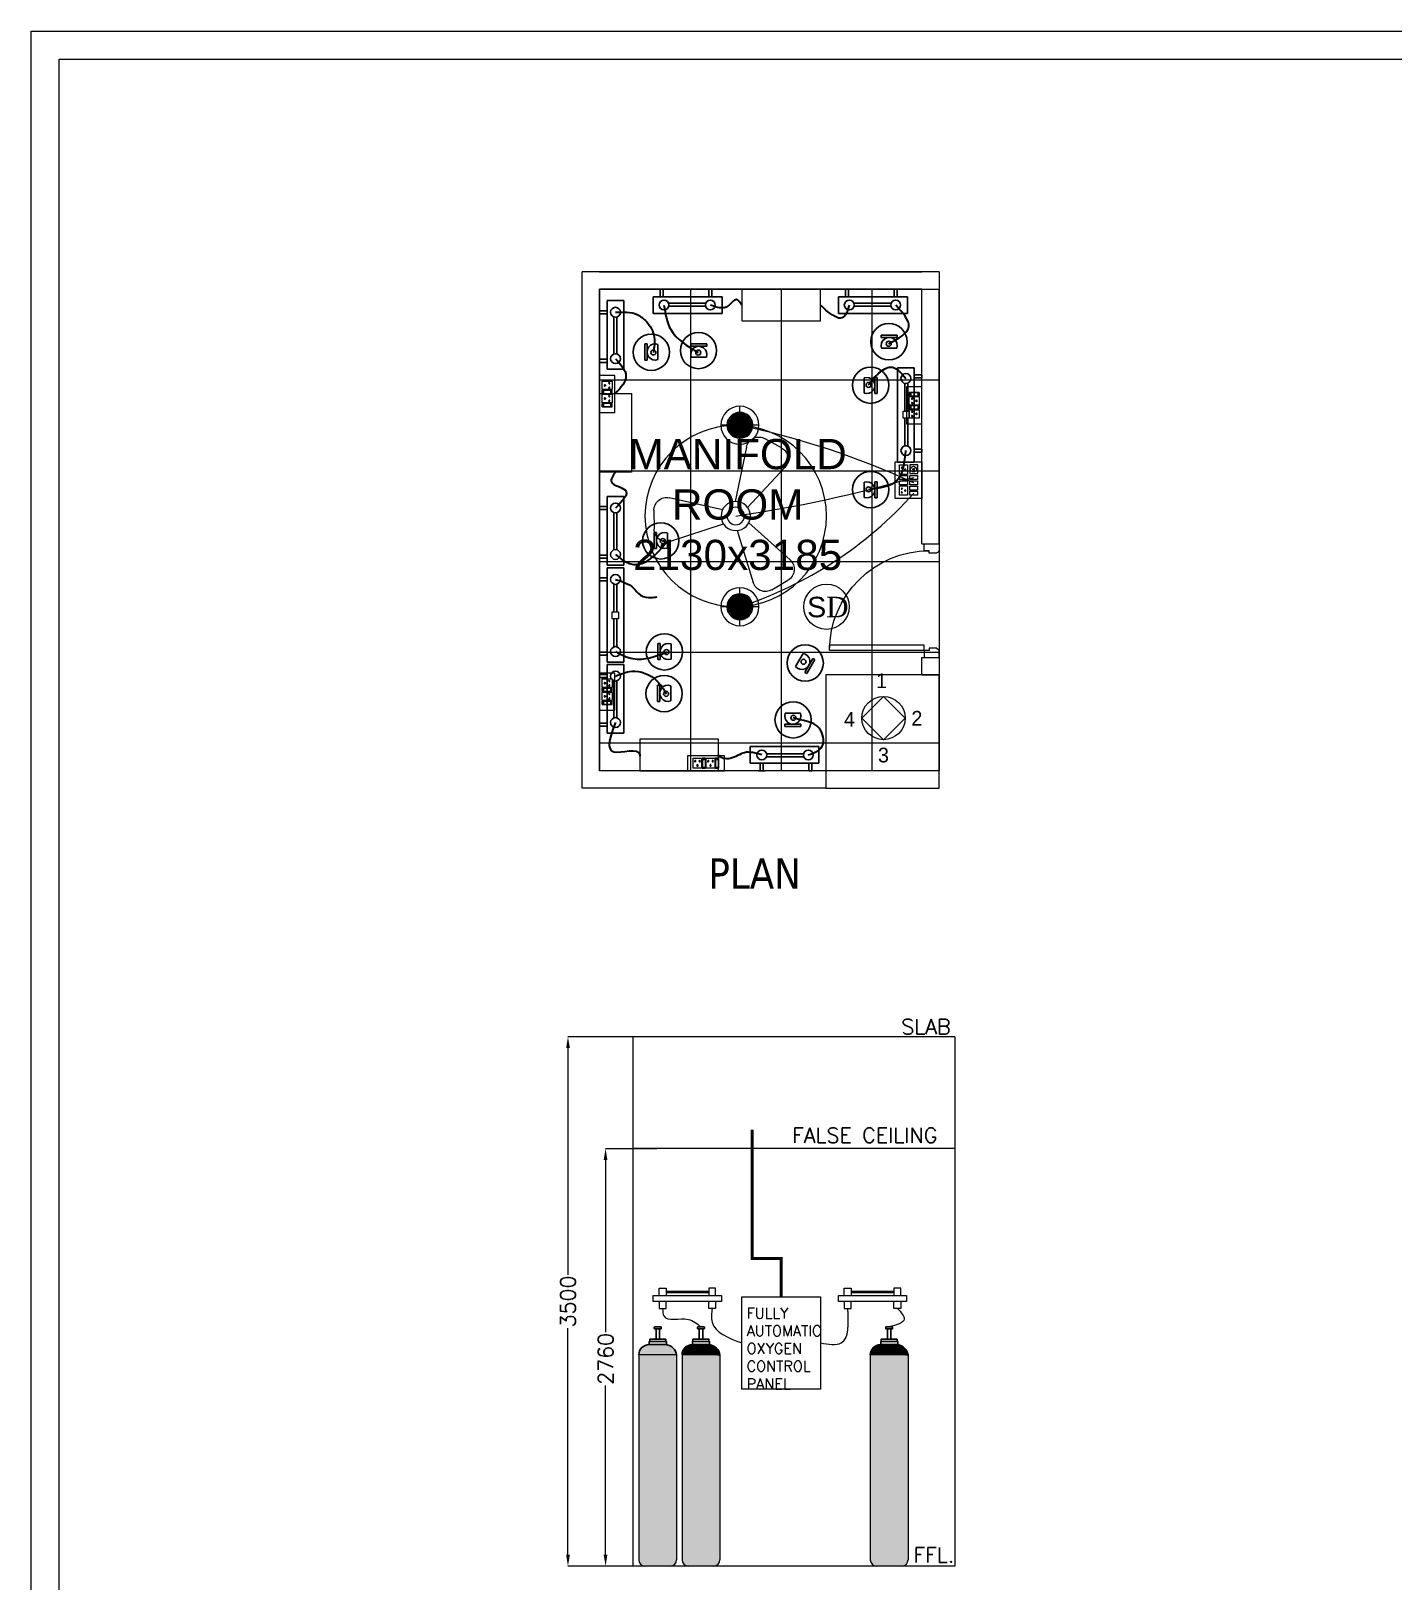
# Model space of a CAD drawing. Extents: x 3552052 to 4102982, y -707811 to -630695.
# Drawn here: x 3889222 to 3898234, y -691467 to -681211 of the extents above; entities that cross this region are included whole.
import ezdxf

# ---------------------------------------------------------------- set-up
doc = ezdxf.new("R2010")
doc.units = 0
doc.header["$LTSCALE"] = 6
doc.header["$MEASUREMENT"] = 0
doc.layers.get('0').update_dxf_attribs({"linetype": 'CONTINUOUS', "lineweight": 0})
doc.layers.get('Defpoints').update_dxf_attribs({"linetype": 'CONTINUOUS', "lineweight": 0})
for name, color, linetype, lineweight in [('COL', 5, 'CONTINUOUS', 0), ('DIM', 7, 'CONTINUOUS', 0), ('DOOR', 44, 'CONTINUOUS', 0), ('ELE-1200MM CEILINGFAN', 6, 'CONTINUOUS', 0), ('ELE-12M RAW&UPS SB', 40, 'CONTINUOUS', 0), ('ELE-12W LED', 1, 'CONTINUOUS', 0), ('ELE-12W UPS LIGHT', 3, 'CONTINUOUS', 0), ('ELE-2NOS OF 6-16 RAW POWER SOCKET', 1, 'CONTINUOUS', 0), ('ELE-4M RAW P.SB', 40, 'CONTINUOUS', 0), ('ELE-4M UPS P.SB', 3, 'CONTINUOUS', 0), ('ELE-SOCKET NMBERING', 7, 'CONTINUOUS', 9), ('EQP', 6, 'CONTINUOUS', 0), ('FA-BELOW SMOKE DERECTOR', 1, 'CONTINUOUS', 0), ('M-OXY-VAC-AIR', 30, 'CONTINUOUS', 18), ('MEP_HVAC_RA_DUCT', 1, 'CONTINUOUS', 0), ('MEP_HVAC_TEXT', 7, 'CONTINUOUS', 0), ('WALL', 8, 'CONTINUOUS', 0)]:
    doc.layers.add(name, color=color, linetype=linetype, lineweight=lineweight)
doc.layers.add('ELE-LIGHTING WIRING', color=7, linetype='CONTINUOUS', lineweight=0, true_color=0x63d7b6)
doc.styles.add('Annotation', font='tahoma.ttf')
doc.styles.add('ARIAL', font='arial.ttf')
doc.styles.add('PDF Times New Roman', font='times.ttf')
doc.styles.add('ROMANS', font='romans.shx')
doc.styles.get("Standard").update_dxf_attribs({"font": 'SIMPLEX'})
doc.dimstyles.new('AEPL1', dxfattribs={"dimtxt": 100, "dimasz": 75, "dimexe": 1.25, "dimexo": 50, "dimtad": 0, "dimdec": 0, "dimtxsty": 'ROMANS', "dimcen": 2.5, "dimclrd": 7, "dimclre": 7, "dimadec": 0, "dimazin": 0, "dimtfac": 1, "dimtdec": 0, "dimtmove": 0, "dimatfit": 3, "dimfxl": 1, "dimlwd": 0, "dimlwe": 0, "dimarcsym": 0})
pattern_1 = [(45, (150720.17189, 22939.94017), (-0.0883883476483, 0.0883883476483), [])]
pattern_2 = [(45, (151964.81791, 22939.94017), (-0.0883883476483, 0.0883883476483), [])]

# ---------------------------------------------------------------- blocks, each defined once
blk = doc.blocks.new('FGGG')
at = {"layer": 'ELE-4M UPS P.SB', "color": 8, "linetype": 'ByBlock'}
for p, q in [((3567486, -675918), (3567486, -679103)), ((3568086, -675918), (3568086, -679103)), ((3568686, -675918), (3568686, -679103)), ((3566886, -676518), (3569131, -676518)), ((3566886, -677118), (3569131, -677118)), ((3566886, -677718), (3569131, -677718)), ((3566886, -678318), (3569131, -678318)), ((3566886, -678918), (3569131, -678918))]:
    blk.add_line(p, q, dxfattribs=at)
blk.add_lwpolyline([(3566886, -675918), (3569131, -675918), (3569131, -679103), (3566886, -679103)], close=True, dxfattribs=at)
blk = doc.blocks.new('750')
at = {"layer": 'DOOR'}
for p, q in [((-50, 705), (-47.5, 705)), ((-35, 690), (-35, 692.5)), ((-50, 45), (-47.5, 45)), ((-35, 60), (-35, 57.5)), ((50, 45), (50, 80)), ((50, 80), (675, 80)), ((50, 45), (675, 45)), ((675, 45), (675, 80))]:
    blk.add_line(p, q, dxfattribs=at)
for points in [[(15, 690), (15, 705), (50, 705), (50, 750), (-50, 750), (-50, 705)], [(-35, 690), (15, 690)], [(15, 60), (15, 45), (50, 45), (50, 0), (-50, 0), (-50, 45)], [(-35, 60), (15, 60)]]:
    blk.add_lwpolyline(points, dxfattribs=at)
for centre, start, end in [((-35, 705), 180, 270), ((-35, 45), 90, 180)]:
    blk.add_arc(centre, 12.5, start, end, dxfattribs=at)
at = {"layer": 'DOOR', "color": 145}
blk.add_arc((15, 45), 660, 0, 90, dxfattribs=at)
blk = doc.blocks.new('5')
at = {"layer": 'ELE-12M RAW&UPS SB', "color": 40, "ltscale": 10}
for p, q in [((3595754, -684831), (3595747, -684829)), ((3595748, -684825), (3595755, -684830)), ((3595756, -684840), (3595756, -684832)), ((3595757, -684829), (3595762, -684823)), ((3595757, -684832), (3595760, -684839)), ((3595765, -684826), (3595758, -684830))]:
    blk.add_line(p, q, dxfattribs=at)
for points in [[(3595950, -684952), (3595707, -684952), (3595707, -684777), (3595950, -684777)], [(3595785, -684803), (3595727, -684803), (3595727, -684856), (3595785, -684856)], [(3595824, -684856), (3595798, -684856), (3595798, -684804), (3595824, -684804)], [(3595859, -684856), (3595833, -684856), (3595833, -684804), (3595859, -684804)], [(3595894, -684856), (3595867, -684856), (3595867, -684804), (3595894, -684804)], [(3595824, -684924), (3595798, -684924), (3595798, -684871), (3595824, -684871)], [(3595859, -684924), (3595833, -684924), (3595833, -684871), (3595859, -684871)]]:
    blk.add_lwpolyline(points, close=True, dxfattribs=at)
at = {"layer": 'ELE-12M RAW&UPS SB', "color": 3, "linetype": 'ByBlock', "elevation": 0}
blk.add_lwpolyline([(3595928, -684856), (3595902, -684856), (3595902, -684804), (3595928, -684804)], close=True, dxfattribs=at)
at = {"layer": 'ELE-12M RAW&UPS SB', "color": 40, "ltscale": 10}
for radius in [19.1, 1.78]:
    blk.add_circle((3595756, -684831), radius, dxfattribs=at)
at = {"layer": 'ELE-4M RAW P.SB', "color": 40, "ltscale": 10}
for p, q in [((3595727, -684871), (3595790, -684871)), ((3595727, -684924), (3595727, -684871)), ((3595790, -684924), (3595727, -684924)), ((3595790, -684871), (3595790, -684924)), ((3595865, -684871), (3595928, -684871)), ((3595865, -684924), (3595865, -684871)), ((3595928, -684924), (3595865, -684924)), ((3595928, -684871), (3595928, -684924))]:
    blk.add_line(p, q, dxfattribs=at)
for centre, radius, start, end in [((3595745, -684908), 3.1, 5.2689, 272.51), ((3595747, -684910), 2.5, 202.6838, 75.0951), ((3595758, -684885), 3.6, 307.1584, 232.8416), ((3595758, -684888), 2.29, 161.4031, 18.5969), ((3595769, -684910), 2.5, 104.9049, 337.3162), ((3595771, -684908), 3.1, 267.49, 174.7311), ((3595884, -684908), 3.1, 5.2689, 272.51), ((3595886, -684910), 2.5, 202.6838, 75.0951), ((3595897, -684885), 3.6, 307.1584, 232.8416), ((3595897, -684888), 2.29, 161.4031, 18.5969), ((3595908, -684910), 2.5, 104.9049, 337.3162), ((3595910, -684908), 3.1, 267.49, 174.7311)]:
    blk.add_arc(centre, radius, start, end, dxfattribs=at)
blk = doc.blocks.new('RTUH 6U')
at = {"layer": 'ELE-2NOS OF 6-16 RAW POWER SOCKET', "color": 30, "lineweight": 0, "ltscale": 300}
for p, q in [((-312, -26), (-227, -26)), ((-312, -124), (-312, -26)), ((-227, -124), (-312, -124)), ((-227, -26), (-227, -124)), ((-187, -26), (-221, -26)), ((-221, -26), (-221, -124)), ((-187, -124), (-221, -124)), ((-221, -124), (-187, -124)), ((-190, -37), (-218, -37)), ((-218, -37), (-218, -113)), ((-190, -40), (-218, -40)), ((-218, -113), (-190, -113)), ((-190, -113), (-190, -37)), ((-187, -124), (-187, -26)), ((-187, -124), (-187, -26)), ((-181, -124), (-181, -26)), ((-181, -26), (-96, -26)), ((-96, -124), (-181, -124)), ((-96, -26), (-96, -124)), ((-57, -26), (-91, -26)), ((-91, -26), (-91, -124)), ((-57, -124), (-91, -124)), ((-91, -124), (-57, -124)), ((-60, -37), (-88, -37)), ((-88, -37), (-88, -113)), ((-60, -40), (-88, -40)), ((-88, -113), (-60, -113)), ((-60, -113), (-60, -37)), ((-57, -124), (-57, -26)), ((-57, -124), (-57, -26))]:
    blk.add_line(p, q, dxfattribs=at)
blk.add_lwpolyline([(0, 0), (-368, 0), (-368, -150), (0, -150)], close=True, dxfattribs=at)
for centre, radius, start, end in [((-293, -56), 5.7, 87.49, 354.7311), ((-289, -52), 4.6, 284.9049, 157.3162), ((-269, -99), 6.62, 127.1584, 52.8416), ((-269, -92), 4.22, 341.4031, 198.5969), ((-249, -52), 4.6, 22.6838, 255.0951), ((-245, -56), 5.7, 185.2689, 92.51), ((-163, -56), 5.7, 87.49, 354.7311), ((-159, -52), 4.6, 284.9049, 157.3162), ((-139, -99), 6.62, 127.1584, 52.8416), ((-139, -92), 4.22, 341.4031, 198.5969), ((-119, -52), 4.6, 22.6838, 255.0951), ((-115, -56), 5.7, 185.2689, 92.51)]:
    blk.add_arc(centre, radius, start, end, dxfattribs=at)
blk = doc.blocks.new('18W LED')
at = {"layer": 'ELE-12W LED'}
h = blk.add_hatch(dxfattribs=at)
h.set_pattern_fill('ANSI31', color=252)
h.set_pattern_definition([(45, (-1135553.9097, 459369.4158), (-2.24506403, 2.24506403), [])])
edge = h.paths.add_edge_path()
edge.add_arc((0, 0), 85.7, 0, 360)
at = {"layer": 'ELE-12W LED', "color": 1}
for p, q in [((0, -126), (0, 126)), ((-126, 0), (126, 0))]:
    blk.add_line(p, q, dxfattribs=at)
for radius in [126, 85.7]:
    blk.add_circle((0, 0), radius, dxfattribs=at)
blk = doc.blocks.new('QWE')
at = {"layer": 'ELE-12W UPS LIGHT'}
h = blk.add_hatch(dxfattribs=at)
h.set_pattern_fill('ANSI31', color=8)
h.set_pattern_definition([(45, (-1135553.9097, 459369.4158), (-2.24506403, 2.24506403), [])])
edge = h.paths.add_edge_path()
edge.add_arc((0, 0), 85.7, 0, 360)
at = {"layer": 'ELE-12W UPS LIGHT', "color": 3}
for p, q in [((0, -126), (0, 126)), ((-126, 0), (126, 0))]:
    blk.add_line(p, q, dxfattribs=at)
for radius in [126, 85.7]:
    blk.add_circle((0, 0), radius, dxfattribs=at)
blk = doc.blocks.new('SMOKE DETECTOR')
at = {"layer": 'FA-BELOW SMOKE DERECTOR', "color": 7}
blk.add_circle((931029, -118294), 166, dxfattribs=at)
at = {"layer": 'FA-BELOW SMOKE DERECTOR', "insert": (930887, -118373), "char_height": 150, "attachment_point": 7, "style": 'PDF Times New Roman'}
blk.add_mtext('{\\fArial|b0|i0|c0|p34;S}D', dxfattribs=at)
blk = doc.blocks.new('A$C07FB25EA')
at = {"layer": 'ELE-1200MM CEILINGFAN', "color": 3}
for p, q in [((0.26, 2.64), (3.17, 12.07)), ((6.53, 13.37), (9.47, 11.64)), ((9.84, 7.94), (2.36, 1.21)), ((-11.8, 4.55), (-2.22, 1.44)), ((-14.84, -1.03), (-14.81, 2.38)), ((-2.41, -1.1), (-12.04, -3.29)), ((1.96, -12.49), (-0.13, -2.65)), ((2.16, -1.54), (8.87, -8.78)), ((8.31, -12.34), (5.35, -14.02))]:
    blk.add_line(p, q, dxfattribs=at)
at = {"layer": 'ELE-1200MM CEILINGFAN', "color": 5, "ltscale": 10}
blk.add_circle((0, 0), 16.45, dxfattribs=at)
at = {"layer": 'ELE-1200MM CEILINGFAN', "color": 3}
for radius in [2.65, 1.58]:
    blk.add_circle((0, 0), radius, dxfattribs=at)
for centre, start, end in [((5.36, 11.38), 59.5281, 162.5229), ((8.3, 9.66), 311.9493, 59.5281), ((-12.51, 2.36), 71.9493, 179.5281), ((-12.54, -1.05), 179.5281, 282.5229), ((7.18, -10.34), 299.5281, 42.5229), ((4.21, -12.02), 191.9493, 299.5281)]:
    blk.add_arc(centre, 2.3, start, end, dxfattribs=at)
blk = doc.blocks.new('*D402')
at = {"layer": 'Defpoints', "color": 0, "linetype": 'ByBlock', "transparency": 16777216}
for p in [(3893021, -688602), (3893409, -688602), (3893401, -691362)]:
    blk.add_point(p, dxfattribs=at)
at = {"layer": 'ELE-4M UPS P.SB', "color": 7, "linetype": 'ByBlock', "lineweight": 0, "transparency": 16777216}
for p, q in [((3893359, -688602), (3893020, -688602)), ((3893021, -688677), (3893021, -689815)), ((3893021, -691287), (3893021, -690168)), ((3893351, -691362), (3893020, -691362))]:
    blk.add_line(p, q, dxfattribs=at)
at = {"layer": 'ELE-4M UPS P.SB', "color": 7, "linetype": 'ByBlock', "transparency": 16777216}
for points in [[(3893008, -688677), (3893033, -688677), (3893021, -688602)], [(3893008, -691287), (3893033, -691287), (3893021, -691362)]]:
    blk.add_solid(points, dxfattribs=at)
at = {"layer": 'ELE-4M UPS P.SB', "color": 0, "linetype": 'ByBlock', "transparency": 16777216, "insert": (3893021, -689992), "char_height": 100, "attachment_point": 5, "rotation": 90, "style": 'ROMANS'}
blk.add_mtext('2760', dxfattribs=at)
blk = doc.blocks.new('*D403')
at = {"layer": 'Defpoints', "color": 0, "linetype": 'ByBlock', "transparency": 16777216}
for p in [(3892772, -687862), (3893447, -687862), (3893401, -691362)]:
    blk.add_point(p, dxfattribs=at)
at = {"layer": 'ELE-4M UPS P.SB', "color": 7, "linetype": 'ByBlock', "lineweight": 0, "transparency": 16777216}
for p, q in [((3893397, -687862), (3892771, -687862)), ((3892772, -687937), (3892772, -689435)), ((3892772, -691287), (3892772, -689788)), ((3893351, -691362), (3892771, -691362))]:
    blk.add_line(p, q, dxfattribs=at)
at = {"layer": 'ELE-4M UPS P.SB', "color": 7, "linetype": 'ByBlock', "transparency": 16777216}
for points in [[(3892760, -687937), (3892785, -687937), (3892772, -687862)], [(3892760, -691287), (3892785, -691287), (3892772, -691362)]]:
    blk.add_solid(points, dxfattribs=at)
at = {"layer": 'ELE-4M UPS P.SB', "color": 0, "linetype": 'ByBlock', "transparency": 16777216, "insert": (3892772, -689612), "char_height": 100, "attachment_point": 5, "rotation": 90, "style": 'ROMANS'}
blk.add_mtext('3500', dxfattribs=at)

msp = doc.modelspace()

# ---------------------------------------------------------------- hatches: boundary and pattern name
at = {"layer": 'EQP', "linetype": 'ByBlock', "true_color": 0xffffff}
h = msp.add_hatch(dxfattribs=at)
h.set_pattern_fill('ANSI31')
h.set_pattern_definition([(45, (149738.2898, 22939.94017), (-0.0883883476483, 0.0883883476483), [])])
h.paths.add_polyline_path([(3893490.8, -689965.9), (3893240.8, -689965.9), (3893240.8, -691321.6, 0.4142136), (3893280.8, -691361.6), (3893450.8, -691361.6, 0.4142136), (3893490.8, -691321.6)])
h.paths.add_polyline_path([(3893308.5, -689897.3, 0.410575), (3893240.8, -689965.9), (3893490.8, -689965.9, 0.332835), (3893422.2, -689897.3)])
h = msp.add_hatch(dxfattribs=at)
h.set_pattern_fill('ANSI31')
h.set_pattern_definition(pattern_1)
h.paths.add_polyline_path([(3893776.5, -689965.9, 0.332835), (3893708, -689897.3), (3893595.1, -689897.3), (3893595.1, -689897.3, 0.4142136), (3893526.5, -689965.9)])
at = {"layer": 'EQP', "linetype": 'ByBlock', "true_color": 0x000000}
h = msp.add_hatch(dxfattribs=at)
h.set_pattern_fill('ANSI31', color=18)
h.set_pattern_definition(pattern_1)
h.paths.add_polyline_path([(3893776.5, -689965.9), (3893526.5, -689965.9), (3893526.5, -691321.6, 0.4142136), (3893566.5, -691361.6), (3893736.5, -691361.6, 0.4142136), (3893776.5, -691321.6)])
at = {"layer": 'EQP', "linetype": 'ByBlock', "true_color": 0xffffff}
h = msp.add_hatch(dxfattribs=at)
h.set_pattern_fill('ANSI31')
h.set_pattern_definition(pattern_2)
h.paths.add_polyline_path([(3895021.2, -689965.9, 0.332835), (3894952.6, -689897.3), (3894839.8, -689897.3), (3894839.8, -689897.3, 0.4142136), (3894771.2, -689965.9)])
at = {"layer": 'EQP', "linetype": 'ByBlock', "true_color": 0x000000}
h = msp.add_hatch(dxfattribs=at)
h.set_pattern_fill('ANSI31', color=18)
h.set_pattern_definition(pattern_2)
h.paths.add_polyline_path([(3895021.2, -689965.9), (3894771.2, -689965.9), (3894771.2, -691321.6, 0.4142136), (3894811.2, -691361.6), (3894981.2, -691361.6, 0.4142136), (3895021.2, -691321.6)])

# ---------------------------------------------------------------- linework, layer by layer
for points in [[(3907245.7, -681210.5), (3907245.7, -701729), (3889221.9, -701729), (3889221.9, -681210.5)], [(3907058.9, -681397.3), (3907058.9, -701542.2), (3889408.6, -701542.2), (3889408.6, -681397.3)], [(3894858.5, -685611.3), (3894715.6, -685754.1), (3894858.5, -685897), (3895001.4, -685754.1), (3894858.5, -685611.3)]]:
    msp.add_lwpolyline(points, close=True)
msp.add_circle((3894858.5, -685754.1), 142.9)
at = {"layer": 'COL', "color": 8}
msp.add_lwpolyline([(3895226.5, -686217.8), (3895226.5, -685467.8), (3894476.5, -685467.8), (3894476.5, -686217.8)], close=True, dxfattribs=at)
at = {"layer": 'DOOR', "color": 0, "lineweight": -2, "ltscale": 200}
for p, q in [((3893342.9, -689782), (3893342.9, -689791.2)), ((3893387.5, -689780.9), (3893344.1, -689780.9)), ((3893387.5, -689792.3), (3893344.1, -689792.3)), ((3893354.4, -689862.5), (3893354.4, -689792.3)), ((3893377.2, -689862.5), (3893377.2, -689792.3)), ((3893388.7, -689782), (3893388.7, -689791.2)), ((3893628.7, -689782), (3893628.7, -689791.2)), ((3893673.3, -689780.9), (3893629.8, -689780.9)), ((3893673.3, -689792.3), (3893629.8, -689792.3)), ((3893640.1, -689862.5), (3893640.1, -689792.3)), ((3893663, -689862.5), (3893663, -689792.3)), ((3893674.4, -689782), (3893674.4, -689791.2)), ((3894873.3, -689782), (3894873.3, -689791.2)), ((3894917.9, -689780.9), (3894874.5, -689780.9)), ((3894917.9, -689792.3), (3894874.5, -689792.3)), ((3894884.8, -689862.5), (3894884.8, -689792.3)), ((3894907.6, -689862.5), (3894907.6, -689792.3)), ((3894919, -689782), (3894919, -689791.2)), ((3893422.2, -689897.3), (3893309.4, -689897.3)), ((3893708, -689897.3), (3893595.1, -689897.3)), ((3894952.6, -689897.3), (3894839.8, -689897.3))]:
    msp.add_line(p, q, dxfattribs=at)
for points in [[(3893418.3, -689877.1), (3893312.5, -689877.1), (3893312.5, -689862.5), (3893418.3, -689862.5)], [(3893704.1, -689877.1), (3893598.2, -689877.1), (3893598.2, -689862.5), (3893704.1, -689862.5)], [(3894948.7, -689877.1), (3894842.9, -689877.1), (3894842.9, -689862.5), (3894948.7, -689862.5)], [(3893423.1, -689897.3), (3893309.4, -689897.3), (3893309.4, -689877.1), (3893423.1, -689877.1)], [(3893708.8, -689897.3), (3893595.1, -689897.3), (3893595.1, -689877.1), (3893708.8, -689877.1)], [(3894953.5, -689897.3), (3894839.8, -689897.3), (3894839.8, -689877.1), (3894953.5, -689877.1)]]:
    msp.add_lwpolyline(points, close=True, dxfattribs=at)
for centre, radius, start, end in [((3893344.1, -689782), 1.14, 90, 180), ((3893344.1, -689791.2), 1.14, 180, 270), ((3893387.5, -689782), 1.14, 0, 90), ((3893387.5, -689791.2), 1.14, 270, 0), ((3893629.8, -689782), 1.14, 90, 180), ((3893629.8, -689791.2), 1.14, 180, 270), ((3893673.3, -689782), 1.14, 0, 90), ((3893673.3, -689791.2), 1.14, 270, 0), ((3894874.5, -689782), 1.14, 90, 180), ((3894874.5, -689791.2), 1.14, 180, 270), ((3894917.9, -689782), 1.14, 0, 90), ((3894917.9, -689791.2), 1.14, 270, 0), ((3893309.4, -689965.9), 68.6, 90, 180), ((3893410.7, -689977.4), 80.9, 8.1683, 81.8317), ((3893595.1, -689965.9), 68.6, 90, 180), ((3893696.5, -689977.4), 80.9, 8.1683, 81.8317), ((3894839.8, -689965.9), 68.6, 90, 180), ((3894941.1, -689977.4), 80.9, 8.1683, 81.8317)]:
    msp.add_arc(centre, radius, start, end, dxfattribs=at)
at = {"layer": 'DOOR', "color": 7, "lineweight": 18}
for centre, radius, start, end in [((3893309.4, -689965.9), 68.6, 90, 180), ((3893309.4, -689965.9), 68.6, 90, 180), ((3893410.7, -689977.4), 80.9, 8.1683, 81.8317), ((3893410.7, -689977.4), 80.9, 8.1683, 81.8317), ((3893595.1, -689965.9), 68.6, 90, 180), ((3893595.1, -689965.9), 68.6, 90, 180), ((3893696.5, -689977.4), 80.9, 8.1683, 81.8317), ((3893696.5, -689977.4), 80.9, 8.1683, 81.8317), ((3894839.8, -689965.9), 68.6, 90, 180), ((3894839.8, -689965.9), 68.6, 90, 180), ((3894941.1, -689977.4), 80.9, 8.1683, 81.8317), ((3894941.1, -689977.4), 80.9, 8.1683, 81.8317)]:
    msp.add_arc(centre, radius, start, end, dxfattribs=at)
at = {"layer": 'ELE-LIGHTING WIRING', "linetype": 'ByBlock'}
for centre, radius, start, end in [((3892788.4, -689137), 5435.3, 65.31771, 78.10183), ((3892547, -675392.3), 9123.6, 278.41051, 285.97554)]:
    msp.add_arc(centre, radius, start, end, dxfattribs=at)
at = {"layer": 'ELE-LIGHTING WIRING', "color": 254, "linetype": 'ByBlock', "true_color": 0xdebad0}
msp.add_arc((3893093.6, -682511.6), 2634.9, 288.02659, 318.20718, dxfattribs=at)
at = {"layer": 'EQP', "lineweight": -3}
for p, q in [((3893031.5, -683447.8), (3893031.5, -682992.8)), ((3893031.5, -682992.8), (3893141.5, -682992.8)), ((3893141.5, -682992.8), (3893141.5, -683447.8)), ((3893336.5, -682967.8), (3893791.5, -682967.8)), ((3893336.5, -683077.8), (3893336.5, -682967.8)), ((3893382.6, -682967.8), (3893382.6, -682917.8)), ((3893382.6, -682917.8), (3893402.6, -682917.8)), ((3893402.6, -682917.8), (3893402.6, -682967.8)), ((3893704.1, -682967.8), (3893704.1, -682917.8)), ((3893704.1, -682917.8), (3893724.1, -682917.8)), ((3893724.1, -682917.8), (3893724.1, -682967.8)), ((3893791.5, -682967.8), (3893791.5, -683077.8)), ((3894561.5, -682967.8), (3895016.5, -682967.8)), ((3894561.5, -683077.8), (3894561.5, -682967.8)), ((3894607.6, -682967.8), (3894607.6, -682917.8)), ((3894607.6, -682917.8), (3894627.6, -682917.8)), ((3894627.6, -682917.8), (3894627.6, -682967.8)), ((3894929.1, -682967.8), (3894929.1, -682917.8)), ((3894929.1, -682917.8), (3894949.1, -682917.8)), ((3894949.1, -682917.8), (3894949.1, -682967.8)), ((3895016.5, -682967.8), (3895016.5, -683077.8)), ((3892981.5, -683080.2), (3892981.5, -683060.2)), ((3892981.5, -683060.2), (3893031.5, -683060.2)), ((3893031.5, -683080.2), (3892981.5, -683080.2)), ((3893791.5, -683077.8), (3893336.5, -683077.8)), ((3893437.2, -683010.7), (3893683.8, -683010.7)), ((3893437.2, -683030.7), (3893683.8, -683030.7)), ((3895016.5, -683077.8), (3894561.5, -683077.8)), ((3894662.2, -683010.7), (3894908.8, -683010.7)), ((3894662.2, -683030.7), (3894908.8, -683030.7)), ((3893074.4, -683347.1), (3893074.4, -683100.5)), ((3893094.4, -683347.1), (3893094.4, -683100.5)), ((3893279.8, -683386.2), (3893279.8, -683279.4)), ((3893279.8, -683279.4), (3893295, -683279.4)), ((3893295, -683279.4), (3893295, -683332.8)), ((3893367, -683382.9), (3893367, -683282.7)), ((3893583.8, -683295.3), (3893583.8, -683280.1)), ((3893583.8, -683280.1), (3893690.6, -683280.1)), ((3893637.2, -683295.3), (3893583.8, -683295.3)), ((3893690.6, -683295.3), (3893637.2, -683295.3)), ((3893690.6, -683280.1), (3893690.6, -683295.3)), ((3894842.9, -683236.7), (3894842.9, -683221.6)), ((3894842.9, -683221.6), (3894949.8, -683221.6)), ((3894896.3, -683236.7), (3894842.9, -683236.7)), ((3894949.8, -683236.7), (3894896.3, -683236.7)), ((3894949.8, -683221.6), (3894949.8, -683236.7)), ((3892981.5, -683401.7), (3892981.5, -683381.7)), ((3892981.5, -683381.7), (3893031.5, -683381.7)), ((3893031.5, -683401.7), (3892981.5, -683401.7)), ((3893295, -683386.2), (3893279.8, -683386.2)), ((3893295, -683332.8), (3893295, -683386.2)), ((3893587.1, -683367.3), (3893687.3, -683367.3)), ((3894846.3, -683308.7), (3894946.4, -683308.7)), ((3893141.5, -683447.8), (3893031.5, -683447.8)), ((3894729.6, -683504.7), (3894729.6, -683604.8)), ((3894801.6, -683554.8), (3894801.6, -683501.3)), ((3894801.6, -683501.3), (3894816.8, -683501.3)), ((3894816.8, -683501.3), (3894816.8, -683608.2)), ((3894951.5, -684062.8), (3894951.5, -683437.8)), ((3894951.5, -683437.8), (3895061.5, -683437.8)), ((3895061.5, -683437.8), (3895061.5, -684062.8)), ((3895061.5, -683483.9), (3895111.5, -683483.9)), ((3895111.5, -683503.9), (3895061.5, -683503.9)), ((3895111.5, -683483.9), (3895111.5, -683503.9)), ((3894801.6, -683608.2), (3894801.6, -683554.8)), ((3894816.8, -683608.2), (3894801.6, -683608.2)), ((3894998.6, -683538.5), (3894998.6, -683724)), ((3895018.6, -683538.5), (3895018.6, -683724)), ((3894998.6, -683771.1), (3894998.6, -683955.1)), ((3895018.6, -683771.1), (3895018.6, -683955.1)), ((3895061.5, -683975.4), (3895111.5, -683975.4)), ((3895111.5, -683995.4), (3895061.5, -683995.4)), ((3895111.5, -683975.4), (3895111.5, -683995.4)), ((3895061.5, -684062.8), (3894951.5, -684062.8)), ((3894729.6, -684194.9), (3894729.6, -684295.1)), ((3894801.6, -684245), (3894801.6, -684191.6)), ((3894801.6, -684191.6), (3894816.8, -684191.6)), ((3894816.8, -684191.6), (3894816.8, -684298.4)), ((3893031.5, -684742.8), (3893031.5, -684287.8)), ((3893031.5, -684287.8), (3893141.5, -684287.8)), ((3893141.5, -684287.8), (3893141.5, -684742.8)), ((3894801.6, -684298.4), (3894801.6, -684245)), ((3894816.8, -684298.4), (3894801.6, -684298.4)), ((3892981.5, -684375.2), (3892981.5, -684355.2)), ((3892981.5, -684355.2), (3893031.5, -684355.2)), ((3893031.5, -684375.2), (3892981.5, -684375.2)), ((3893074.4, -684642.1), (3893074.4, -684395.5)), ((3893094.4, -684642.1), (3893094.4, -684395.5)), ((3893342.1, -684633.6), (3893342.1, -684526.8)), ((3893342.1, -684526.8), (3893357.3, -684526.8)), ((3893357.3, -684526.8), (3893357.3, -684580.2)), ((3893429.3, -684630.3), (3893429.3, -684530.2)), ((3893357.3, -684633.6), (3893342.1, -684633.6)), ((3893357.3, -684580.2), (3893357.3, -684633.6)), ((3892981.5, -684696.7), (3892981.5, -684676.7)), ((3892981.5, -684676.7), (3893031.5, -684676.7)), ((3893031.5, -684696.7), (3892981.5, -684696.7)), ((3892981.5, -684847.3), (3892981.5, -684827.3)), ((3892981.5, -684827.3), (3893031.5, -684827.3)), ((3893141.5, -684742.8), (3893031.5, -684742.8)), ((3893031.5, -685384.8), (3893031.5, -684759.8)), ((3893031.5, -684759.8), (3893141.5, -684759.8)), ((3893141.5, -684759.8), (3893141.5, -685384.8)), ((3893031.5, -684847.3), (3892981.5, -684847.3)), ((3893074.4, -685051.5), (3893074.4, -684867.5)), ((3893094.4, -685051.5), (3893094.4, -684867.5)), ((3893074.4, -685284.2), (3893074.4, -685098.6)), ((3893094.4, -685284.2), (3893094.4, -685098.6)), ((3892981.5, -685338.8), (3892981.5, -685318.8)), ((3892981.5, -685318.8), (3893031.5, -685318.8)), ((3893031.5, -685338.8), (3892981.5, -685338.8)), ((3893366.5, -685367.7), (3893366.5, -685260.9)), ((3893366.5, -685260.9), (3893381.7, -685260.9)), ((3893381.7, -685260.9), (3893381.7, -685314.3)), ((3893381.7, -685314.3), (3893381.7, -685367.7)), ((3893453.7, -685364.4), (3893453.7, -685264.2)), ((3894326.5, -685326.7), (3894277.1, -685413.9)), ((3893141.5, -685384.8), (3893031.5, -685384.8)), ((3893031.5, -685854.1), (3893031.5, -685399.1)), ((3893031.5, -685399.1), (3893141.5, -685399.1)), ((3893141.5, -685399.1), (3893141.5, -685854.1)), ((3893381.7, -685367.7), (3893366.5, -685367.7)), ((3894338.1, -685452.3), (3894364.5, -685405.8)), ((3894351.3, -685459.8), (3894338.1, -685452.3)), ((3894404, -685366.8), (3894351.3, -685459.8)), ((3894364.5, -685405.8), (3894390.8, -685359.3)), ((3894390.8, -685359.3), (3894404, -685366.8)), ((3892981.5, -685486.5), (3892981.5, -685466.5)), ((3892981.5, -685466.5), (3893031.5, -685466.5)), ((3893031.5, -685486.5), (3892981.5, -685486.5)), ((3893074.4, -685753.4), (3893074.4, -685506.8)), ((3893094.4, -685753.4), (3893094.4, -685506.8)), ((3893364.2, -685643.7), (3893364.2, -685536.9)), ((3893364.2, -685536.9), (3893379.4, -685536.9)), ((3893379.4, -685536.9), (3893379.4, -685590.3)), ((3893451.4, -685640.4), (3893451.4, -685540.2)), ((3893379.4, -685643.7), (3893364.2, -685643.7)), ((3893379.4, -685590.3), (3893379.4, -685643.7)), ((3894309.1, -685722.2), (3894208.9, -685722.2)), ((3892981.5, -685808), (3892981.5, -685788)), ((3892981.5, -685788), (3893031.5, -685788)), ((3893031.5, -685808), (3892981.5, -685808)), ((3893141.5, -685854.1), (3893031.5, -685854.1)), ((3894205.6, -685809.4), (3894205.6, -685794.2)), ((3894205.6, -685794.2), (3894259, -685794.2)), ((3894312.4, -685809.4), (3894205.6, -685809.4)), ((3894259, -685794.2), (3894312.4, -685794.2)), ((3894312.4, -685794.2), (3894312.4, -685809.4)), ((3893976.5, -686052.8), (3893976.5, -685942.8)), ((3893976.5, -685942.8), (3894431.5, -685942.8)), ((3894431.5, -685942.8), (3894431.5, -686052.8)), ((3894431.5, -686052.8), (3893976.5, -686052.8)), ((3894043.9, -686102.8), (3894043.9, -686052.8)), ((3894063.9, -686052.8), (3894063.9, -686102.8)), ((3894330.8, -685989.9), (3894084.2, -685989.9)), ((3894330.8, -686009.9), (3894084.2, -686009.9)), ((3894365.4, -686102.8), (3894365.4, -686052.8)), ((3894385.4, -686052.8), (3894385.4, -686102.8)), ((3894063.9, -686102.8), (3894043.9, -686102.8)), ((3894385.4, -686102.8), (3894365.4, -686102.8))]:
    msp.add_line(p, q, dxfattribs=at)
at = {"layer": 'EQP', "linetype": 'Continuous'}
for p, q in [((3893738, -682917.8), (3893693, -682917.8)), ((3894963, -682917.8), (3894918, -682917.8)), ((3892981.5, -683046.3), (3892981.5, -683091.3)), ((3895111.5, -684009.3), (3895111.5, -683964.3)), ((3892981.5, -684341.3), (3892981.5, -684386.3)), ((3892981.5, -684813.4), (3892981.5, -684858.4)), ((3892981.5, -685452.6), (3892981.5, -685497.6)), ((3894030, -686102.8), (3894075, -686102.8))]:
    msp.add_line(p, q, dxfattribs=at)
at = {"layer": 'EQP', "linetype": 'ByBlock'}
for p, q in [((3893921.5, -682917.8), (3893791.5, -682917.8)), ((3894987.7, -683771.1), (3894987.7, -683724)), ((3894987.7, -683724), (3894998.6, -683724)), ((3895029.1, -683771.1), (3894987.7, -683771.1)), ((3894998.6, -683724), (3895029.1, -683724)), ((3895029.1, -683724), (3895029.1, -683771.1)), ((3893063.8, -685098.6), (3893063.8, -685051.5)), ((3893063.8, -685051.5), (3893105.2, -685051.5)), ((3893094.4, -685098.6), (3893063.8, -685098.6)), ((3893105.2, -685098.6), (3893094.4, -685098.6)), ((3893105.2, -685051.5), (3893105.2, -685098.6)), ((3893374.5, -689571.6), (3893374.5, -689525.2)), ((3893374.5, -689525.2), (3893420.4, -689525.2)), ((3893420.4, -689525.2), (3893420.4, -689571.6)), ((3893420.4, -689543.4), (3893702.5, -689543.4)), ((3893420.4, -689553.4), (3893702.5, -689553.4)), ((3893748.5, -689525.2), (3893702.5, -689525.2)), ((3893702.5, -689525.2), (3893702.5, -689571.6)), ((3893748.5, -689571.6), (3893748.5, -689525.2)), ((3894599.5, -689571.6), (3894599.5, -689525.2)), ((3894599.5, -689525.2), (3894645.4, -689525.2)), ((3894645.4, -689525.2), (3894645.4, -689571.6)), ((3894645.4, -689543.4), (3894927.5, -689543.4)), ((3894645.4, -689553.4), (3894927.5, -689553.4)), ((3894973.5, -689525.2), (3894927.5, -689525.2)), ((3894927.5, -689525.2), (3894927.5, -689571.6)), ((3894973.5, -689571.6), (3894973.5, -689525.2)), ((3893336.5, -689571.6), (3893786.5, -689571.6)), ((3893336.5, -689611.6), (3893336.5, -689571.6)), ((3893336.5, -689571.6), (3893374.5, -689571.6)), ((3893786.5, -689611.6), (3893336.5, -689611.6)), ((3893374.5, -689611.6), (3893374.5, -689658)), ((3893374.5, -689658), (3893420.4, -689658)), ((3893420.4, -689658), (3893420.4, -689611.6)), ((3893702.5, -689658), (3893702.5, -689611.6)), ((3893748.5, -689658), (3893702.5, -689658)), ((3893748.5, -689611.6), (3893748.5, -689658)), ((3893786.5, -689571.6), (3893786.5, -689611.6)), ((3894561.5, -689571.6), (3895011.5, -689571.6)), ((3894561.5, -689611.6), (3894561.5, -689571.6)), ((3894561.5, -689571.6), (3894599.5, -689571.6)), ((3895011.5, -689611.6), (3894561.5, -689611.6)), ((3894599.5, -689611.6), (3894599.5, -689658)), ((3894599.5, -689658), (3894645.4, -689658)), ((3894645.4, -689658), (3894645.4, -689611.6)), ((3894927.5, -689658), (3894927.5, -689611.6)), ((3894973.5, -689658), (3894927.5, -689658)), ((3894973.5, -689611.6), (3894973.5, -689658)), ((3895011.5, -689571.6), (3895011.5, -689611.6))]:
    msp.add_line(p, q, dxfattribs=at)
at = {"layer": 'EQP', "color": 0, "linetype": 'ByBlock'}
for p, q in [((3893490.8, -689965.9), (3893240.8, -689965.9)), ((3893240.8, -689965.9), (3893240.8, -691321.6)), ((3893490.8, -689965.9), (3893490.8, -691321.6)), ((3893776.5, -689965.9), (3893526.5, -689965.9)), ((3893526.5, -689965.9), (3893526.5, -691321.6)), ((3893776.5, -689965.9), (3893776.5, -691321.6)), ((3895021.2, -689965.9), (3894771.2, -689965.9)), ((3894771.2, -689965.9), (3894771.2, -691321.6)), ((3895021.2, -689965.9), (3895021.2, -691321.6)), ((3893450.8, -691361.6), (3893280.8, -691361.6)), ((3893736.5, -691361.6), (3893566.5, -691361.6)), ((3894981.2, -691361.6), (3894811.2, -691361.6))]:
    msp.add_line(p, q, dxfattribs=at)
at = {"layer": 'EQP', "linetype": 'ByBlock'}
for points in [[(3893921.5, -682917.8), (3893921.5, -683127.8), (3894441.5, -683127.8), (3894441.5, -682917.8), (3893921.5, -682917.8)], [(3892981.5, -683607.8), (3893191.5, -683607.8), (3893191.5, -684127.8), (3892981.5, -684127.8), (3892981.5, -683607.8)], [(3893766.5, -686102.8), (3893766.5, -685892.8), (3893246.5, -685892.8), (3893246.5, -686102.8), (3893766.5, -686102.8)], [(3893921.5, -689581.6), (3894441.5, -689581.6), (3894441.5, -690191.6), (3893921.5, -690191.6), (3893921.5, -689581.6)]]:
    msp.add_lwpolyline(points, dxfattribs=at)
at = {"layer": 'EQP', "linetype": 'ByBlock', "const_width": 20}
msp.add_lwpolyline([(3894181.5, -689581.6), (3894181.5, -689327.1), (3893989.1, -689327.1), (3893989.1, -688475.4)], dxfattribs=at)
at = {"layer": 'EQP', "lineweight": -3}
for centre, radius in [((3893407, -683022.8), 32.5), ((3893714, -683022.8), 32.5), ((3894632, -683022.8), 32.5), ((3894939, -683022.8), 32.5), ((3893086.5, -683070.3), 32.5), ((3894894.3, -683265.1), 120), ((3893323.3, -683334.8), 120), ((3893635.2, -683323.6), 120), ((3894892.8, -683278.6), 16.6), ((3893086.5, -683377.3), 32.5), ((3893336.8, -683336.3), 16.6), ((3893633.7, -683337.1), 16.6), ((3894773.3, -683552.7), 120), ((3895006.5, -683508.3), 32.5), ((3894759.8, -683551.2), 16.6), ((3895006.5, -683985.3), 32.5), ((3894773.3, -684243), 120), ((3894759.8, -684241.5), 16.6), ((3893086.5, -684365.3), 32.5), ((3893385.6, -684582.2), 120), ((3893399.1, -684583.7), 16.6), ((3893086.5, -684672.3), 32.5), ((3893086.5, -684837.3), 32.5), ((3893410, -685316.3), 120), ((3893086.5, -685314.3), 32.5), ((3893423.5, -685317.8), 16.6), ((3894340.8, -685390.1), 120), ((3893086.5, -685476.6), 32.5), ((3894329.8, -685382.1), 16.6), ((3893407.7, -685592.3), 120), ((3893421.2, -685593.8), 16.6), ((3894261, -685765.9), 120), ((3893086.5, -685783.6), 32.5), ((3894262.5, -685752.4), 16.6), ((3894054, -685997.8), 32.5), ((3894361, -685997.8), 32.5)]:
    msp.add_circle(centre, radius, dxfattribs=at)
for centre, start, end in [((3893348.4, -683332.8), 69.64898, 290.35102), ((3893637.2, -683348.7), 339.64898, 200.35102), ((3894896.3, -683290.2), 339.64898, 200.35102), ((3894748.2, -683554.8), 249.64898, 110.35102), ((3894748.2, -684245), 249.64898, 110.35102), ((3893410.7, -684580.2), 69.64898, 290.35102), ((3893435.1, -685314.3), 69.64898, 290.35102), ((3894318, -685379.5), 220.09818, 80.80022), ((3893432.8, -685590.3), 69.64898, 290.35102), ((3894259, -685740.8), 159.64898, 20.35102)]:
    msp.add_arc(centre, 53.4, start, end, dxfattribs=at)
at = {"layer": 'EQP', "color": 0, "linetype": 'ByBlock'}
for centre, start, end in [((3893280.8, -691321.6), 180, 270), ((3893450.8, -691321.6), 270, 0), ((3893566.5, -691321.6), 180, 270), ((3893736.5, -691321.6), 270, 0), ((3894811.2, -691321.6), 180, 270), ((3894981.2, -691321.6), 270, 0)]:
    msp.add_arc(centre, 40, start, end, dxfattribs=at)
at = {"layer": 'EQP', "linetype": 'ByBlock', "lineweight": 35}
for points in [[(3893921.5, -683022.8), (3893886.1, -682987.1), (3893831, -683028.5), (3893714, -683022.8)], [(3893086.5, -683070.3), (3893230.1, -683086), (3893290.4, -683131.8), (3893343.2, -683235.7), (3893336.8, -683336.3)], [(3893407, -683022.8), (3893451.5, -683184.5), (3893633.7, -683337.1)], [(3894632, -683022.8), (3894585.7, -683108), (3894478.1, -683056.2), (3894441.5, -683022.8)], [(3894892.8, -683278.6), (3895026.6, -683165.2), (3894939, -683022.8)], [(3893086.5, -683377.3), (3893155.4, -683491.6), (3893086.5, -683607.8)], [(3894759.8, -683551.2), (3894828.7, -683471.7), (3894906.6, -683432.8), (3895006.5, -683508.3)], [(3894759.8, -684241.5), (3894948.8, -684181), (3895006.5, -683985.3)], [(3893086.5, -684127.8), (3893059.3, -684192.9), (3893151.5, -684246.6), (3893086.5, -684365.3)], [(3893086.5, -684672.3), (3893292.3, -684717.8), (3893399.1, -684583.7), (3893396.3, -684584.6)], [(3893086.5, -684837.3), (3893203.4, -684893.1), (3893252.4, -684941.4), (3893324, -684956.8), (3893361.3, -684952.2)], [(3893086.5, -685314.3), (3893202.1, -685361.1), (3893423.5, -685317.8), (3893425, -685317.2)], [(3893086.5, -685476.6), (3893193.6, -685444.8), (3893360.4, -685507.2), (3893421.2, -685593.8)], [(3894361, -685997.8), (3894453.5, -685940.4), (3894433.3, -685821.2), (3894262.5, -685752.4), (3894261.2, -685751.9)], [(3893086.5, -685783.6), (3893074.4, -685976.7), (3893246.5, -685997.8), (3893246.6, -686005.6)], [(3894054, -685997.8), (3893939.1, -685983), (3893844.9, -686021.3), (3893766.5, -685997.8), (3893764.7, -685994.3)]]:
    msp.add_spline(points, degree=3, dxfattribs=at)
at = {"layer": 'EQP', "linetype": 'ByBlock'}
for points in [[(3893397.5, -689658), (3893406.6, -689707.5), (3893568.1, -689730.3), (3893651.5, -689780.9)], [(3893725.5, -689658), (3893725.5, -689748.2), (3893921.5, -689886.6)], [(3894441.5, -689886.6), (3894578.7, -689886.6), (3894622.5, -689658)], [(3894950.5, -689658), (3894995.4, -689728.4), (3894896.2, -689780.9)]]:
    msp.add_spline(points, degree=3, dxfattribs=at)
at = {"layer": 'M-OXY-VAC-AIR', "color": 7, "lineweight": 18}
for p, q in [((3893342.9, -689782), (3893342.9, -689791.2)), ((3893387.5, -689780.9), (3893344.1, -689780.9)), ((3893387.5, -689792.3), (3893344.1, -689792.3)), ((3893354.4, -689862.5), (3893354.4, -689792.3)), ((3893377.2, -689862.5), (3893377.2, -689792.3)), ((3893388.7, -689782), (3893388.7, -689791.2)), ((3893628.7, -689782), (3893628.7, -689791.2)), ((3893673.3, -689780.9), (3893629.8, -689780.9)), ((3893673.3, -689792.3), (3893629.8, -689792.3)), ((3893640.1, -689862.5), (3893640.1, -689792.3)), ((3893663, -689862.5), (3893663, -689792.3)), ((3893674.4, -689782), (3893674.4, -689791.2)), ((3894873.3, -689782), (3894873.3, -689791.2)), ((3894917.9, -689780.9), (3894874.5, -689780.9)), ((3894917.9, -689792.3), (3894874.5, -689792.3)), ((3894884.8, -689862.5), (3894884.8, -689792.3)), ((3894907.6, -689862.5), (3894907.6, -689792.3)), ((3894919, -689782), (3894919, -689791.2)), ((3893422.2, -689897.3), (3893309.4, -689897.3)), ((3893422.2, -689897.3), (3893309.4, -689897.3)), ((3893708, -689897.3), (3893595.1, -689897.3)), ((3893708, -689897.3), (3893595.1, -689897.3)), ((3894952.6, -689897.3), (3894839.8, -689897.3)), ((3894952.6, -689897.3), (3894839.8, -689897.3))]:
    msp.add_line(p, q, dxfattribs=at)
for points in [[(3893418.3, -689877.1), (3893312.5, -689877.1), (3893312.5, -689862.5), (3893418.3, -689862.5)], [(3893418.3, -689877.1), (3893312.5, -689877.1), (3893312.5, -689862.5), (3893418.3, -689862.5)], [(3893704.1, -689877.1), (3893598.2, -689877.1), (3893598.2, -689862.5), (3893704.1, -689862.5)], [(3893704.1, -689877.1), (3893598.2, -689877.1), (3893598.2, -689862.5), (3893704.1, -689862.5)], [(3894948.7, -689877.1), (3894842.9, -689877.1), (3894842.9, -689862.5), (3894948.7, -689862.5)], [(3894948.7, -689877.1), (3894842.9, -689877.1), (3894842.9, -689862.5), (3894948.7, -689862.5)], [(3893423.1, -689897.3), (3893309.4, -689897.3), (3893309.4, -689877.1), (3893423.1, -689877.1)], [(3893423.1, -689897.3), (3893309.4, -689897.3), (3893309.4, -689877.1), (3893423.1, -689877.1)], [(3893708.8, -689897.3), (3893595.1, -689897.3), (3893595.1, -689877.1), (3893708.8, -689877.1)], [(3893708.8, -689897.3), (3893595.1, -689897.3), (3893595.1, -689877.1), (3893708.8, -689877.1)], [(3894953.5, -689897.3), (3894839.8, -689897.3), (3894839.8, -689877.1), (3894953.5, -689877.1)], [(3894953.5, -689897.3), (3894839.8, -689897.3), (3894839.8, -689877.1), (3894953.5, -689877.1)]]:
    msp.add_lwpolyline(points, close=True, dxfattribs=at)
for centre, start, end in [((3893344.1, -689782), 90, 180), ((3893344.1, -689791.2), 180, 270), ((3893387.5, -689782), 0, 90), ((3893387.5, -689791.2), 270, 0), ((3893629.8, -689782), 90, 180), ((3893629.8, -689791.2), 180, 270), ((3893673.3, -689782), 0, 90), ((3893673.3, -689791.2), 270, 0), ((3894874.5, -689782), 90, 180), ((3894874.5, -689791.2), 180, 270), ((3894917.9, -689782), 0, 90), ((3894917.9, -689791.2), 270, 0)]:
    msp.add_arc(centre, 1.14, start, end, dxfattribs=at)
at = {"layer": 'MEP_HVAC_RA_DUCT', "color": 8, "linetype": 'ByBlock'}
for p, q in [((3893201.2, -687861.6), (3893201.2, -691361.6)), ((3895331.2, -687861.6), (3895331.2, -691361.6))]:
    msp.add_line(p, q, dxfattribs=at)
for points in [[(3895331.2, -687861.6), (3893201.2, -687861.6)], [(3895331.2, -688601.6), (3893201.2, -688601.6)], [(3895331.2, -691361.6), (3893201.2, -691361.6)]]:
    msp.add_lwpolyline(points, dxfattribs=at)
at = {"layer": 'WALL', "color": 8, "linetype": 'ByBlock'}
for p, q in [((3895226.5, -682802.8), (3892866.5, -682802.8)), ((3892866.5, -685467.8), (3892866.5, -682802.8)), ((3895226.5, -682802.8), (3895226.5, -682917.8)), ((3895111.5, -682917.8), (3892981.5, -682917.8)), ((3892981.5, -686102.8), (3892981.5, -682917.8)), ((3895111.5, -684602.8), (3895111.5, -682917.8)), ((3895226.5, -682917.8), (3895226.5, -682917.8)), ((3895226.5, -684602.8), (3895226.5, -682917.8)), ((3895111.5, -684602.8), (3895226.5, -684602.8)), ((3895111.5, -685467.8), (3895111.5, -685352.8)), ((3895111.5, -685352.8), (3895226.5, -685352.8)), ((3895226.5, -685352.8), (3895226.5, -685467.8)), ((3892866.5, -686217.8), (3892866.5, -685467.8)), ((3895111.5, -685467.8), (3895226.5, -685467.8)), ((3894476.5, -686102.8), (3892981.5, -686102.8)), ((3894476.5, -686217.8), (3892866.5, -686217.8))]:
    msp.add_line(p, q, dxfattribs=at)
at = {"layer": 'WALL', "color": 8, "lineweight": 0}
for p, q in [((3892981.5, -682802.8), (3895111.5, -682802.8)), ((3892981.5, -682917.8), (3895111.5, -682917.8)), ((3894476.5, -686217.8), (3895226.5, -686217.8))]:
    msp.add_line(p, q, dxfattribs=at)

# ---------------------------------------------------------------- block references
at = {"layer": 'DOOR', "color": 8, "xscale": -1}
msp.add_blockref('750', (3895176.5, -685352.8), dxfattribs=at)
at = {"layer": 'ELE-1200MM CEILINGFAN', "color": 7, "ltscale": 8, "xscale": -36.47592107175105, "yscale": 36.47592107175105, "zscale": 36.47592107175105, "rotation": 180}
msp.add_blockref('A$C07FB25EA', (3893881.5, -684417.8), dxfattribs=at)
at = {"layer": 'ELE-12M RAW&UPS SB', "color": 0, "linetype": 'ByBlock', "rotation": 269.9999999999999}
msp.add_blockref('5', (4579888.1, 2911647.6), dxfattribs=at)
at = {"layer": 'ELE-12W LED', "color": 6, "xscale": -1}
msp.add_blockref('18W LED', (3893909, -683817.8), dxfattribs=at)
at = {"layer": 'ELE-12W UPS LIGHT', "linetype": 'ByBlock', "xscale": -1}
msp.add_blockref('QWE', (3893909, -685017.8), dxfattribs=at)
at = {"layer": 'ELE-2NOS OF 6-16 RAW POWER SOCKET', "color": 3, "linetype": 'ByBlock', "xscale": 0.6666669986440074, "yscale": 0.6666669986440074, "zscale": 0.6666669986440074}
for p, rotation in [((3893081.5, -683733.5), 269.9999999999999), ((3895011.5, -683563.4), 89.9999999999999), ((3893081.5, -685702.8), 269.9999999999999)]:
    msp.add_blockref('RTUH 6U', p, dxfattribs=dict(at, rotation=rotation))
msp.add_blockref('RTUH 6U', (3893807.1, -686002.8), dxfattribs=at)
at = {"layer": 'ELE-4M UPS P.SB', "color": 0, "linetype": 'ByBlock'}
msp.add_blockref('FGGG', (326095.9, -7000.1), dxfattribs=at)
at = {"layer": 'FA-BELOW SMOKE DERECTOR', "color": 6, "xscale": 0.9035551315104862, "yscale": 0.9035551315104862, "zscale": 0.9035551315104862}
msp.add_blockref('SMOKE DETECTOR', (3053245.7, -578132.8), dxfattribs=at)

# ---------------------------------------------------------------- texts
at = {"ltscale": 0.1, "char_height": 91.159, "width": 122.983, "attachment_point": 5, "rotation": 0.1103}
for s, insert in [('\\pxqc;{\\F.shx.shx;\\H1.0669x;1}', (3894845.6, -685507.3)), ('\\pxqc;{\\F.shx.shx.shx.shx;\\H1.0669x;4}', (3894633.4, -685761.8)), ('\\pxqc;{\\F.shx.shx.shx;\\H1.0669x;2}', (3895079.2, -685755.2)), ('\\pxqc;{\\F.shx.shx.shx.shx;\\H1.0669x;3}', (3894858.1, -685999.4))]:
    msp.add_mtext(s, dxfattribs=dict(at, insert=insert))
at = {"insert": (3896398.3, -686682.2), "char_height": 200, "width": 2697.906, "attachment_point": 3, "style": 'Annotation'}
msp.add_mtext('\\pxql;PLAN', dxfattribs=at)
at = {"layer": 'DIM', "color": 8, "insert": (3893894.2, -684343), "char_height": 200, "width": 1980.803, "attachment_point": 5, "style": 'ARIAL'}
msp.add_mtext('MANIFOLD\\PROOM\\P2130x3185', dxfattribs=at)
at = {"layer": 'ELE-SOCKET NMBERING', "color": 0, "char_height": 100.004, "width": 2358.602, "attachment_point": 1, "style": 'Annotation'}
for s, insert in [('{\\Fromans|c0;SLAB}', (3894976.6, -687744.9)), ('{\\Fromans|c0;FALSE CEILING }', (3894254.9, -688462.9)), ('{\\Fromans|c0;FFL.}', (3895056.6, -691238.1))]:
    msp.add_mtext(s, dxfattribs=dict(at, insert=insert))
at = {"layer": 'MEP_HVAC_TEXT', "linetype": 'ByBlock', "insert": (3893953.5, -689654.9), "char_height": 70, "attachment_point": 1}
msp.add_mtext_dynamic_manual_height_columns('FULLY AUTOMATIC OXYGEN\\PCONTROL PANEL', width=582.106, gutter_width=10, heights=[613.1], dxfattribs=at)

# ---------------------------------------------------------------- dimensions: what is measured, and where the dimension line sits
at = {"layer": 'ELE-4M UPS P.SB', "color": 0, "linetype": 'ByBlock'}
for base, p2, picture, middle in [((3892772.5, -687861.6), (3893447, -687861.6), '*D403', (3892772.5, -689611.6)), ((3893020.9, -688601.6), (3893408.6, -688601.6), '*D402', (3893020.9, -689991.6))]:
    dim = msp.add_linear_dim(base=base, p1=(3893400.6, -691361.6), p2=p2, angle=90, dimstyle='AEPL1', dxfattribs=at)
    dim.commit()
    dim.dimension.update_dxf_attribs({"geometry": picture, "text_midpoint": middle, "dimtype": 160})

doc.saveas('drawing.dxf')
